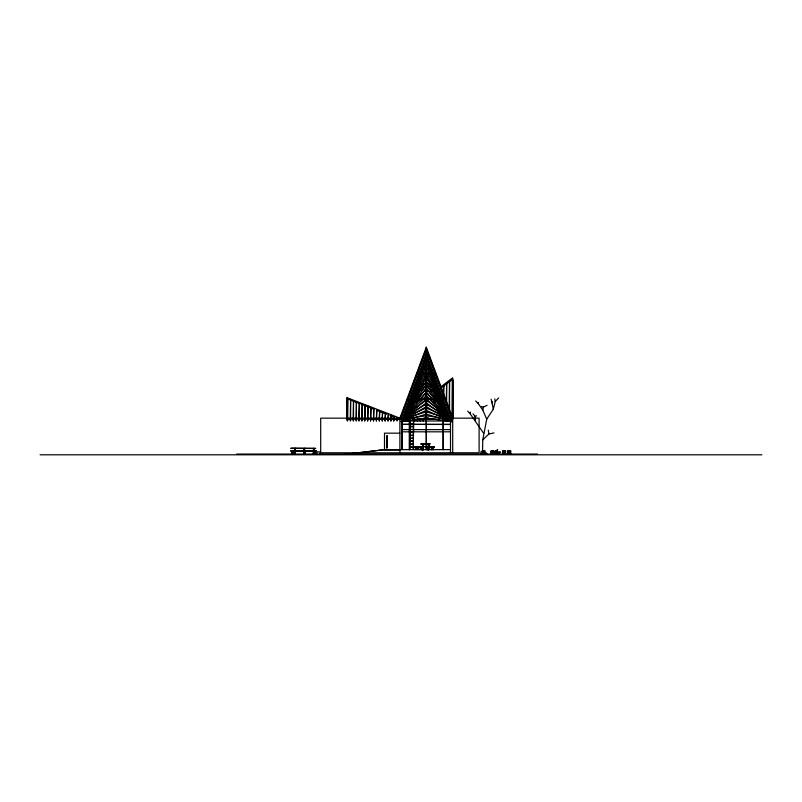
<?xml version="1.0" encoding="UTF-8"?>
<svg xmlns="http://www.w3.org/2000/svg" width="802" height="802" viewBox="0 0 802 802"><rect width="100%" height="100%" fill="white"/><g stroke="black" fill="none" stroke-linecap="round" stroke-linejoin="round"><path stroke-width="1.2" d="M347.096 420.218L347.096 418.163M347.096 397.712L401.962 418.935L426.303 353.522L450.644 418.935L452.699 418.163L452.699 380.579M413.1 419.416L426.303 419.376L426.303 413.852M426.303 412.749L426.303 410.544M426.303 409.441L426.303 407.236M426.303 405.03L426.303 402.815L427.606 401.12M426.303 401.712L426.303 400.609M452.528 419.336L426.303 348.78L426.303 352.088L426.303 347.206L452.699 418.163M452.699 419.366L452.769 379.176L440.398 388.589M292.008 454.072L291.818 451.125M292.149 451.175L292.139 454.072L292.028 451.175M304.6 454.143L304.499 448.518L304.058 454.143L304.229 451.175M314.384 451.777L314.354 451.125L314.204 454.072L314.163 452.97L317.101 452.97L317.101 451.867L320.038 451.867L320.038 454.072M314.334 454.072L314.344 451.175M421.09 449.671L421.12 446.965M427.255 449.671L427.276 446.774L427.516 449.671M427.376 449.671L427.376 447.165M498.413 452.97C485.09 449.621 509.29 455.857 494.834 451.777M482.473 454.072L482.784 439.827L486.724 419.185L493.3 409.231L495.215 401.591L494.794 398.875M294.745 454.143L294.915 448.518L295.427 454.143M294.815 454.143L295.026 448.518L295.126 454.143M295.046 454.143L295.146 448.518L295.357 454.143M303.988 454.143L304.158 448.518M304.219 454.143L304.399 448.518L304.439 449.27M313.341 454.143L313.512 448.518L314.013 454.143M313.402 454.143L313.612 448.518L313.953 454.143M422.664 449.752L422.875 444.118L423.045 449.752M428.479 449.752L428.589 444.118L428.629 444.869M422.012 449.671L422.333 446.724M422.133 449.671L422.093 446.965M428.108 449.671L428.358 446.724L428.228 449.671M295.256 448.518L295.216 449.27L294.915 448.518M304.499 448.518L304.199 449.27M423.276 449.752L422.594 449.752L422.764 444.118L423.205 449.752M428.398 444.869L428.358 444.118L428.248 449.752L428.859 449.752L428.689 444.118L428.569 449.752M496.999 451.767C498.674 453.29 494.152 450.263 493.852 453.29C500.047 450.764 495.275 449.08 493.982 453.681M293.321 451.175C293.161 458.985 292.961 448.689 292.971 451.777L293.382 451.566M293.271 454.072L293.442 451.175M304.94 454.072L305.211 451.175L305.051 454.072M315.076 454.072L315.527 451.566M426.624 415.807L426.303 417.962L401.712 421.631M452.117 421.812L452.438 419.657L426.303 349.411L400.168 419.657M293.382 454.072L292.93 451.566M314.996 451.125L315.296 454.072M315.116 451.917L315.146 451.175L315.407 454.072M486.724 419.185L482.844 410.203L483.365 407.135L487.085 405.331M498.142 453.541C499.065 451.747 495.085 451.696 494.623 452.498M482.844 410.203L478.263 403.606L478.503 402.544M493.3 409.231L492.107 403.195L492.538 401.461M426.925 412.038L426.303 414.123L401.942 421.401M451.817 421.742L452.438 419.657L450.393 420.418L426.303 359.256L424.278 358.454M426.303 347.206L399.897 418.163L399.897 452.789M400.068 419.336L426.303 348.78M402.203 420.418L426.303 355.657L428.338 354.895M402.193 420.459L426.303 359.256L428.328 358.454M428.268 369.131L426.303 370.063L402.133 420.599L426.303 362.855L428.308 362.013M402.153 420.549L426.303 366.464L428.288 365.572M427.195 408.348L426.303 410.333L401.05 421.651M427.416 404.719L426.303 406.584L401.281 421.531M483.606 433.22L469.842 413.351L470.594 412.118M420.609 386.083L421.882 383.978M423.165 381.882L425.682 377.742M402.023 420.789L426.303 380.92L428.158 379.787M418.935 391.637L424.489 383.336L426.303 384.549L450.624 420.87L452.438 419.657L450.413 420.459L426.303 355.657L424.258 354.895M401.972 420.87L426.303 384.549L428.108 383.336L430.895 387.486M414.845 449.671L416.93 446.774L417.431 447.165L415.616 449.671M419.256 447.165L417.441 449.671L415.386 446.774L414.885 447.165L416.699 449.671L418.724 446.774L419.215 447.165M430.905 449.671L433.06 446.774L433.571 447.165L431.707 449.671M431.316 449.671L432.027 448.709M432.749 447.737L433.501 446.564M432.118 449.671L433.972 447.165L433.451 446.774M415.687 398.805L418.644 394.825M421.601 390.855L425.722 385.321M401.912 420.96L426.303 388.178L428.047 386.885M418.313 397.972L426.303 388.439L435.075 398.915M401.832 421.06L427.967 390.434M427.757 397.541L401.622 421.281M495.215 401.591L498.633 397.962M416.258 402.835L426.303 392.338L435.496 401.952M401.742 421.16L427.877 393.982M482.784 439.827L488.919 433.982L494.012 432.9M497.15 452.498C493.35 455.015 492.949 452.158 497.07 451.777M420.278 401.642L426.303 396.238L434.153 403.276M494.443 452.508C505.19 443.646 485.17 459.456 496.959 451.215M493.571 453.17L496.548 450.714L493.701 453.13M493.611 453.461L496.508 450.864M493.832 453.631L496.849 451.215M494.714 452.919L496.979 451.105M418.524 449.671L416.709 447.165L417.24 446.774M440.97 386.744L452.699 377.762L452.699 452.789M413.08 410.012L426.303 400.148L439.526 410.012M401.471 421.401L426.303 402.865L451.135 421.401M493.821 452.819L497.24 451.957L494.052 452.97L494.152 450.854L491.045 450.854L491.045 454.012L494.152 454.012M412.669 412.188L426.303 404.048L439.927 412.188M428.198 376.238L426.303 377.291L402.063 420.719L426.303 373.682L428.238 372.679M495.826 453.661C496.308 452.007 494.383 454.173 496.709 453.551L495.987 453.361L496.769 453.341M496.709 453.551L495.566 453.651M413.341 413.762L426.303 407.947L440.358 414.253M497.451 452.218L494.142 453.541M493.852 453.29L497.009 452.308M411.757 416.198L426.303 411.857L440.839 416.198M472.99 413.782L475.065 416.288L476.548 415.837M411.225 418.002L426.303 415.757L440.148 417.822M384.499 449.671L344.399 454.433L384.499 449.671L450.503 449.601M413.411 419.426L439.195 419.386M418.694 373.963L433.912 373.963M418.654 374.063L433.942 374.063M409.481 399.175L443.125 399.175M409.281 399.266L443.316 399.266M402.103 418.163L402.103 449.671L402.173 418.163L320.7 418.163L320.7 452.789L479.105 452.789L479.105 418.163L450.503 418.163L450.503 452.789M423.947 418.163L428.659 418.163M399.897 419.446L347.096 419.065M402.103 420.99L450.503 420.99M410.033 423.516L413.291 423.556M410.033 423.737L413.291 423.697M410.033 426.634L413.291 426.674M410.033 429.421L413.291 429.381M402.103 429.621L450.503 429.621M402.103 431.817L450.503 431.817M410.033 432.358L413.291 432.318M410.033 432.499L413.291 432.539M399.897 433.17L384.499 433.17L384.499 450.032L399.897 450.032M410.033 435.245L413.291 435.296M410.033 435.476L413.291 435.436M386.955 436.719L387.045 437.601M410.033 438.183L413.291 438.223M410.033 438.363L413.291 438.403M410.033 441.16L413.291 441.11M410.033 444.047L413.291 444.087M410.033 444.278L413.291 444.228M387.045 445.441L386.955 446.323M413.291 446.985L410.033 446.985L413.291 447.165M410.033 447.205L413.291 447.205M290.915 448.258L315.757 448.418L290.966 448.258M482.012 450.854L485.12 450.854L485.06 454.012L482.012 454.012M304.82 451.566L304.981 451.777M490.904 452.158L500.508 452.158M490.774 452.228L500.638 452.228M495.867 453.07L496.278 452.879M505.701 454.012L502.583 454.012L502.583 450.854L505.701 450.854L505.641 454.012M510.834 454.012L507.706 454.012L507.706 450.854L510.834 450.854L510.714 454.012M236.77 454.072L537.561 454.072M40.1 454.794L761.9 454.794M426.303 419.376L439.496 419.416M450.884 421.631L426.303 417.962L425.982 415.807M494.583 452.308L498.132 453.29M498.433 453.411L494.964 452.218M494.724 452.559L498.263 453.541M450.654 421.401L426.303 414.123L425.682 412.038M494.784 451.767L498.283 452.819M481.521 406.554L483.365 407.135M360.238 403.867L347.035 398.674L347.096 418.323M361.341 404.298L373.441 409.05M376.739 410.353L382.233 412.519M383.336 412.95L386.634 414.243M389.932 415.546L393.231 416.839M424.288 362.013L426.303 362.855L450.423 420.499L452.438 419.657L450.574 420.789L426.303 380.92L424.438 379.787M424.308 365.572L426.303 366.464L450.443 420.549L452.438 419.657L450.534 420.719L426.303 377.291L424.398 376.238M451.546 421.651L426.303 410.333L425.411 408.348M424.338 369.131L426.303 370.063L450.473 420.599L452.438 419.657L450.503 420.659L426.303 373.682L424.368 372.679M451.315 421.531L426.303 406.584L425.18 404.719M424.549 386.885L426.303 388.178L450.694 420.96M424.629 390.434L450.764 421.06M450.985 421.281L424.849 397.541M424.729 393.982L450.864 421.16M467.636 411.155L469.842 413.351M475.646 400.97L478.263 403.606M425 401.12L426.303 402.865M426.885 385.321L431.747 391.847M434.704 395.817L436.92 398.805M432.098 447.135L431.316 447.165L431.837 447.877M432.629 447.857L433.972 449.671M433.571 449.671L431.426 446.774L430.905 447.165L432.769 449.671M432.368 448.599L433.17 449.671M419.296 449.671L417.21 446.564M432.278 389.561L433.671 391.637M426.925 377.742L429.441 381.882M430.714 383.978L431.997 386.083M491.115 399.185L492.107 403.195M488.278 430.143L488.919 433.982M475.065 416.288L475.496 420.839M423.045 444.869L422.995 444.118L422.895 449.752L422.824 444.869M313.742 448.518L313.782 449.27L313.512 448.518M428.519 449.671L428.378 446.774L428.398 449.671M422.113 446.774L422.253 449.671L422.233 446.774L422.213 447.376M428.649 444.869L428.799 449.752M421.341 446.774L421.341 447.737M421.351 448.709L421.361 449.671M421.22 446.774L421.23 449.671M292.249 451.175L292.269 454.072M509.932 450.854L509.932 454.012M508.849 450.854L508.849 454.012M507.967 450.854L507.967 454.012M505.049 450.854L505.049 454.012M504.899 450.854L504.899 454.012M503.816 450.854L503.816 454.012M502.904 450.854L503.014 454.012M493.35 450.854L493.35 452.96M492.268 450.854L492.268 454.012M491.355 450.854L491.466 454.012M486.694 454.072L486.694 452.97L483.766 452.97L483.766 451.867L480.829 451.867L480.829 454.072M484.318 450.854L484.318 454.012M483.235 450.854L483.235 454.012M452.448 420.268L452.448 379.075L452.087 420.268M449.541 411.797L449.541 381.301L449.18 410.584M446.644 404.338L446.644 383.526L446.283 401.882M443.737 395.406L443.737 385.742L443.376 395.406M443.215 399.266L443.215 449.671M443.125 398.724L443.125 449.671M433.942 446.724L433.932 447.376L430.935 447.376L430.935 446.724M433.541 446.724L433.531 447.376M431.386 446.564L431.346 447.376M428.729 444.027L428.729 445.28L428.198 444.027M428.438 444.027L428.499 445.28M423.406 420.88L423.406 419.075L423.045 420.88M423.145 444.027L423.145 445.28L422.614 444.027M422.844 444.027L422.905 445.28M420.509 420.95L420.509 419.075L420.138 420.95M419.195 446.724L419.235 447.376L414.895 447.376L414.895 446.724M417.601 421.02L417.601 419.075L417.24 421.02M417.411 446.724L417.371 447.376M416.749 446.724L416.719 447.376M414.694 421.08L414.694 419.075L414.333 421.08M409.481 398.724L409.481 449.671M409.391 399.266L409.391 449.671M397.08 417.662L397.08 420.99L396.719 417.662M356.429 420.88L356.429 401.672L356.058 420.88M353.522 420.86L353.522 400.529L353.161 420.86M350.614 420.849L350.614 399.386L350.253 420.849M347.717 420.839L347.717 398.243L347.346 420.839M347.096 397.391L347.096 418.714M315.246 450.955L315.316 451.777M315.116 451.125L315.116 451.777M313.883 448.418L313.883 449.681L313.351 448.418M313.592 448.418L313.652 449.681M305.301 451.125L305.301 451.777L304.86 451.125M305.181 451.125L305.181 451.777M304.539 448.418L304.539 449.681L304.008 448.418M304.309 448.418L304.239 449.681M295.296 448.418L295.296 449.681L294.765 448.418M295.066 448.418L295.066 449.681M294.996 448.418L294.996 449.681M293.291 451.125L293.291 451.777M293.091 451.125L293.091 451.777M304.128 451.175L304.118 454.072L304.108 451.175M359.326 402.815L358.965 420.89L359.326 402.815M362.233 403.957L361.872 420.9L362.233 403.957M365.141 405.1L364.77 420.92L365.141 405.1M368.038 406.243L367.677 420.93L368.038 406.243M370.945 407.386L370.584 420.94L370.945 407.386M373.852 408.529L373.491 420.95L373.852 408.529M376.75 409.672L376.389 420.95L376.75 409.672M379.657 410.814L379.296 420.96L379.657 410.814M382.564 411.957L382.203 420.97L382.564 411.957M385.461 413.1L385.1 420.97L385.461 413.1M388.368 414.233L388.008 420.98L388.368 414.233M391.276 415.376L390.915 420.98L391.276 415.376M394.183 416.519L393.812 420.98L394.183 416.519M410.033 421.501L409.742 449.541L410.033 421.501M413.581 421.561L413.291 449.541L413.581 421.501M450.503 424.378L402.103 424.378L450.503 424.469M413.291 426.453L410.033 426.453L413.291 426.494M387.135 435.526L386.865 448.027L387.135 435.526M413.291 441.3L410.033 441.3L413.291 441.341M430.093 443.857L420.669 444.027L430.042 443.857M429.912 446.564L414.403 446.724L429.912 446.564M434.113 446.564L430.774 446.724L434.113 446.564M316.329 450.955L290.725 450.955L316.329 450.955M426.343 449.671L426.343 353.642L426.253 449.671"/></g></svg>
